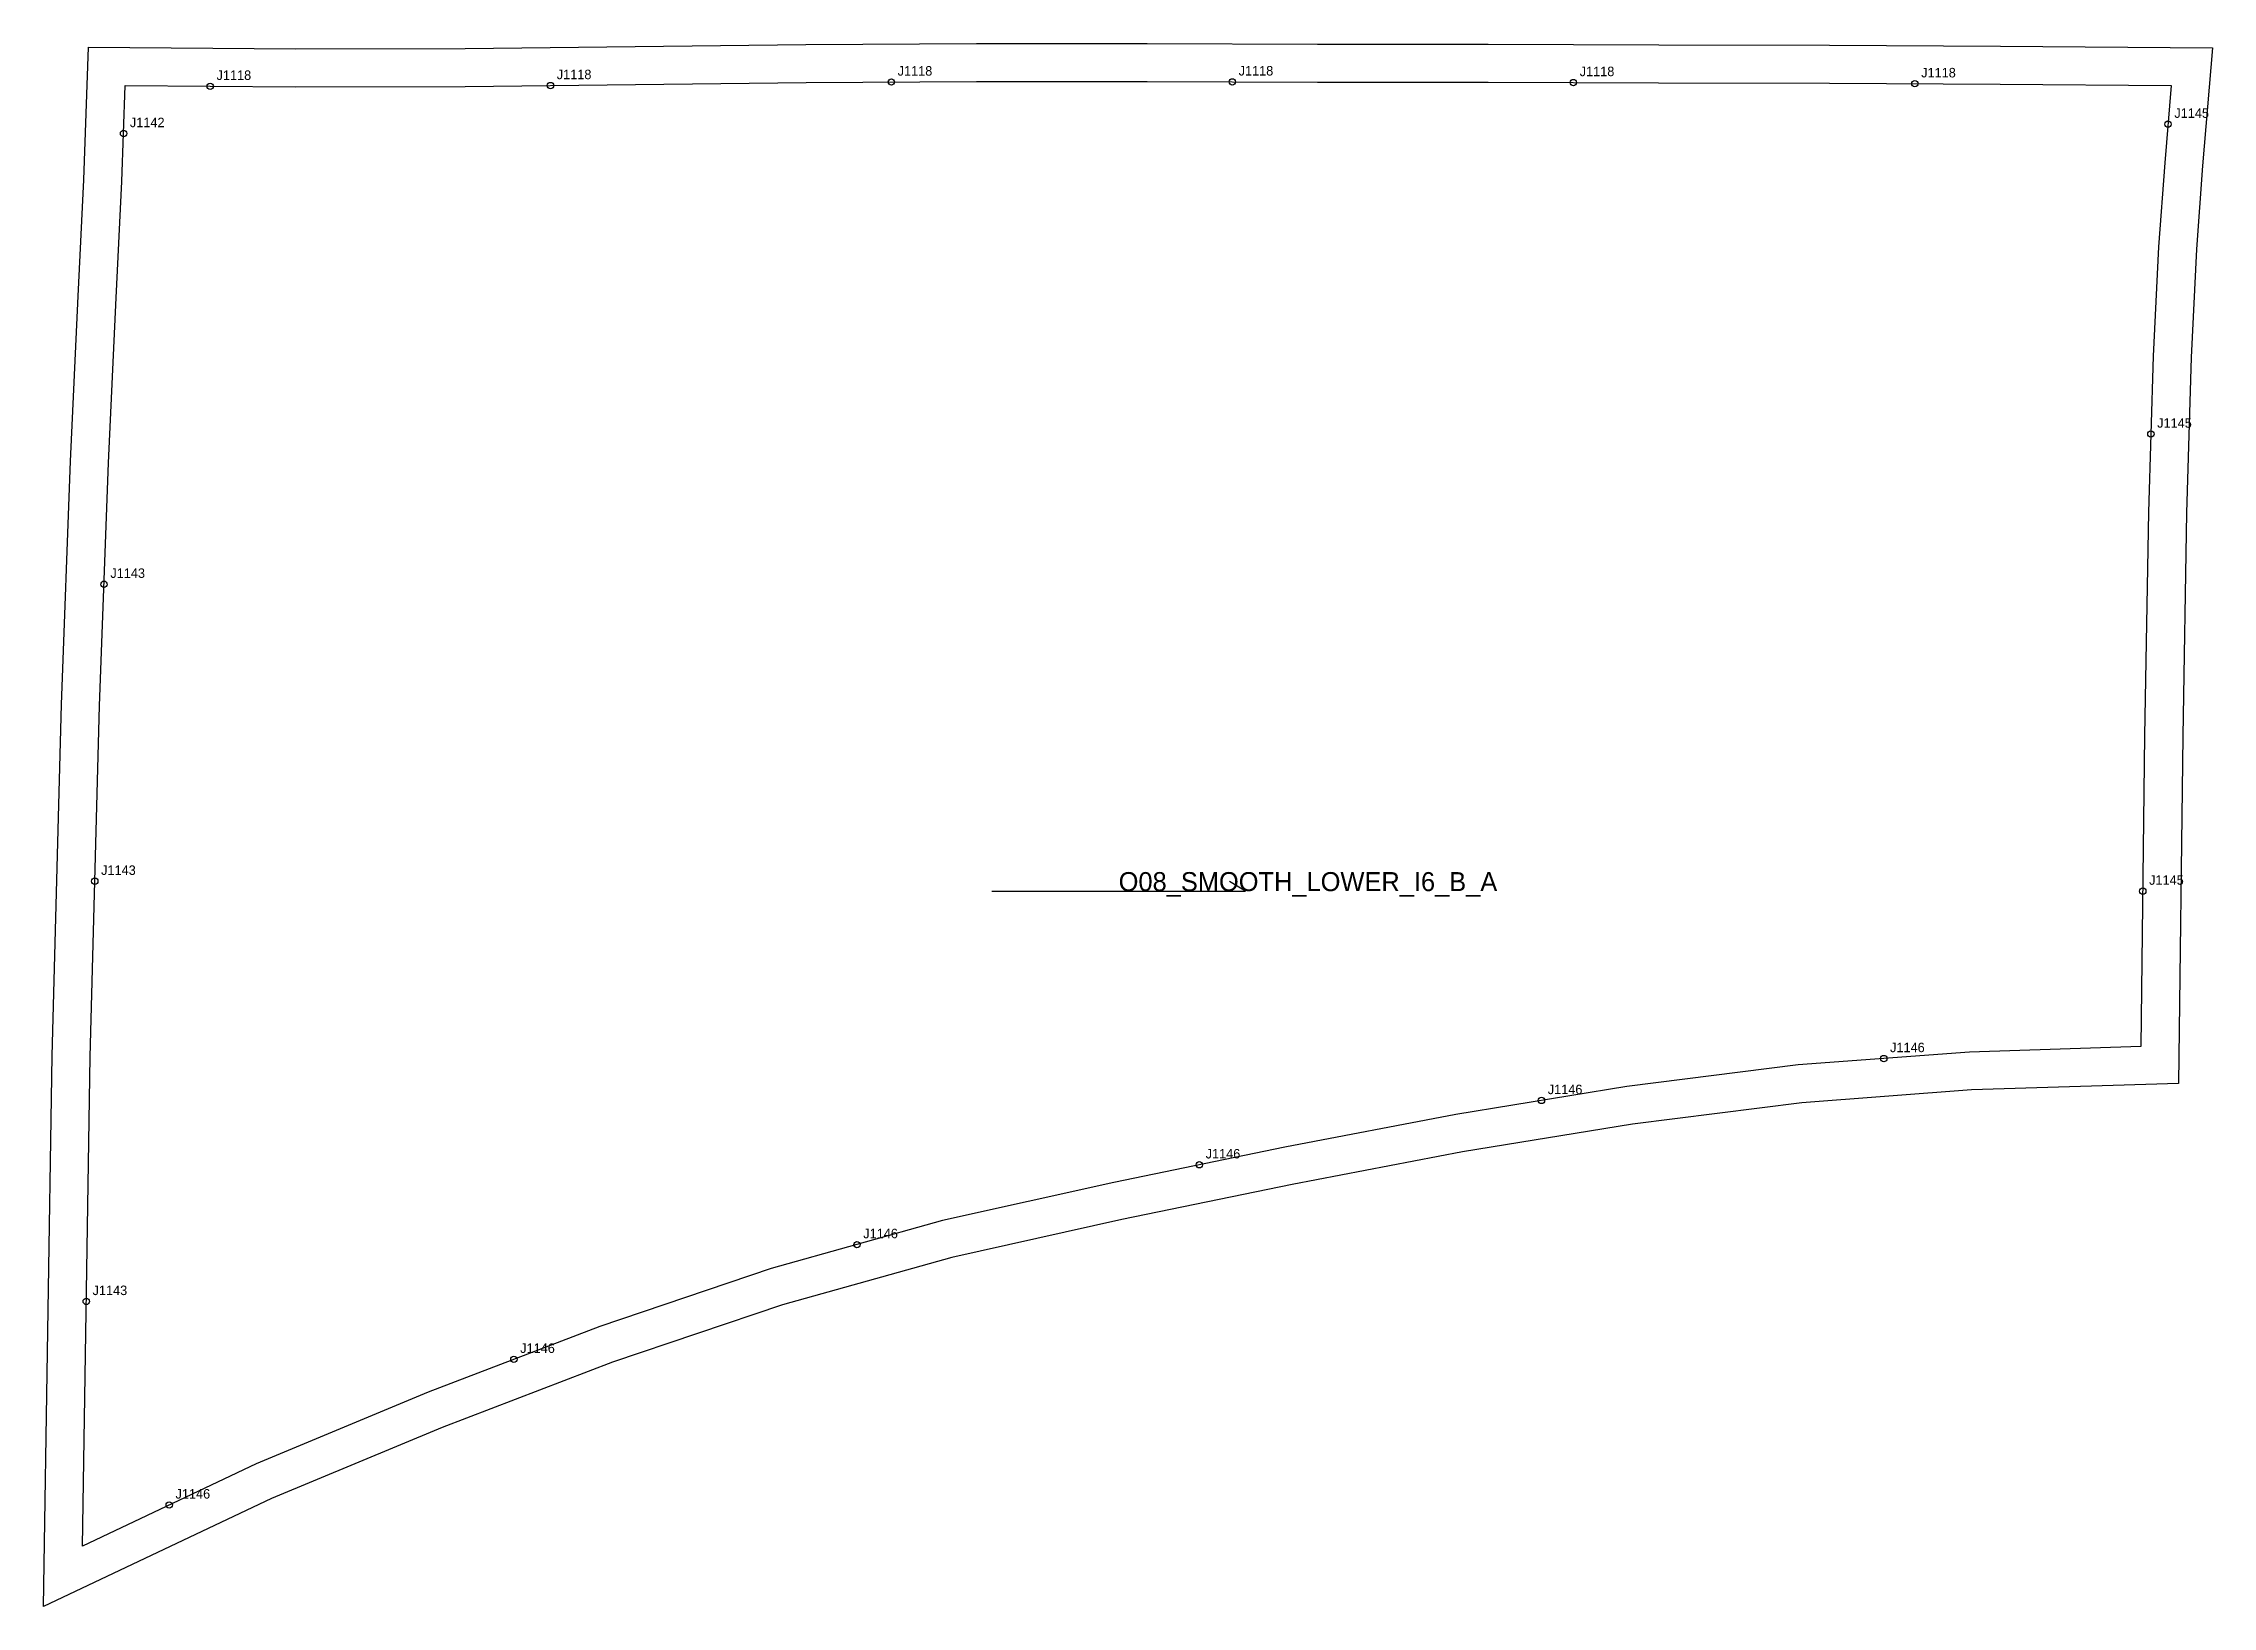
# Model space of a CAD drawing. Header units: millimetres. Extents: x -26 to 659, y -480 to 13.
import ezdxf

# ---------------------------------------------------------------- set-up
doc = ezdxf.new("R2010")
doc.units = ezdxf.units.MM
for name, color, linetype in [('CUT', 1, 'Continuous'), ('GRAIN', 3, 'Continuous'), ('LABEL', 7, 'Continuous'), ('NOTCH', 2, 'Continuous'), ('SEW', 5, 'Continuous')]:
    doc.layers.add(name, color=color, linetype=linetype)

msp = doc.modelspace()

# ---------------------------------------------------------------- linework, layer by layer
at = {"layer": 'CUT'}
msp.add_lwpolyline([(-11.59, 12.09), (53.7, 11.56), (107.26, 11.71), (160.95, 12.32), (214.79, 12.95), (268.7, 13.32), (322.54, 13.24), (376.35, 13.12), (430.17, 13.03), (484.04, 12.91), (537.94, 12.72), (591.9, 12.43), (658.85, 11.9), (655.7, -25.33), (653.76, -51.6), (652.06, -85.84), (650.63, -134.91), (649.4, -205.37), (648.07, -314.99), (582.72, -317.06), (529.22, -321.1), (475.72, -327.83), (422.1, -336.6), (368.35, -346.85), (314.54, -357.99), (260.92, -369.93), (207.43, -384.91), (153.82, -402.98), (100.04, -423.58), (46.16, -446.02), (-25.83, -480.14), (-23.08, -306.31), (-20.13, -195.37), (-17.24, -118.57), (-14.81, -66.47), (-13.02, -29.77), (-11.59, 12.09)], close=True, dxfattribs=at)
at = {"layer": 'GRAIN'}
for p, q in [((353.56, -254.28), (348.56, -251.28)), ((273.56, -254.28), (353.56, -254.28))]:
    msp.add_line(p, q, dxfattribs=at)
at = {"layer": 'NOTCH'}
for centre in [(26.83, -0.22), (134.22, 0.02), (241.81, 1.14), (349.43, 1.18), (457.08, 0.97), (564.86, 0.58), (644.77, -12.19), (-0.52, -15.13), (639.35, -110), (-6.69, -157.41), (-9.61, -251.16), (636.81, -254.28), (555.05, -307.12), (447.01, -320.37), (339.02, -340.67), (230.95, -365.86), (-12.3, -383.8), (122.67, -402.06), (13.88, -448.04)]:
    msp.add_circle(centre, 1, dxfattribs=at)
at = {"layer": 'SEW'}
msp.add_lwpolyline([(0, 0), (53.66, -0.44), (107.34, -0.29), (161.09, 0.33), (214.9, 0.96), (268.73, 1.32), (322.52, 1.24), (376.33, 1.12), (430.15, 1.03), (484, 0.91), (537.89, 0.72), (591.82, 0.43), (645.8, 0), (643.74, -24.38), (641.78, -50.86), (640.07, -85.37), (638.63, -134.63), (637.4, -205.19), (636.21, -303.36), (582.08, -305.07), (528.02, -309.16), (474, -315.95), (420.01, -324.79), (366.02, -335.08), (312.02, -346.26), (258, -358.29), (203.89, -373.44), (149.75, -391.68), (95.58, -412.44), (41.28, -435.05), (-13.53, -461.03), (-11.08, -306.56), (-8.13, -195.75), (-5.25, -119.07), (-2.82, -67.04), (-1.03, -30.27)], close=True, dxfattribs=at)

# ---------------------------------------------------------------- texts
at = {"layer": 'LABEL'}
for s, height, p in [('J1118', 3, (28.83, 1.78)), ('J1118', 3, (136.22, 2.02)), ('J1118', 3, (243.81, 3.14)), ('J1118', 3, (351.43, 3.18)), ('J1118', 3, (459.08, 2.97)), ('J1118', 3, (566.86, 2.58)), ('J1142', 3, (1.48, -13.13)), ('J1145', 3, (646.77, -10.19)), ('J1145', 3, (641.35, -108)), ('J1143', 3, (-4.69, -155.41)), ('J1143', 3, (-7.61, -249.16)), ('O08_SMOOTH_LOWER_I6_B_A', 6, (313.56, -254.28)), ('J1145', 3, (638.81, -252.28)), ('J1146', 3, (557.05, -305.12)), ('J1146', 3, (449.01, -318.37)), ('J1146', 3, (341.02, -338.67)), ('J1146', 3, (232.95, -363.86)), ('J1143', 3, (-10.3, -381.8)), ('J1146', 3, (124.67, -400.06)), ('J1146', 3, (15.88, -446.04))]:
    msp.add_text(s, height=height, dxfattribs=at).set_placement(p)

doc.saveas('drawing.dxf')
